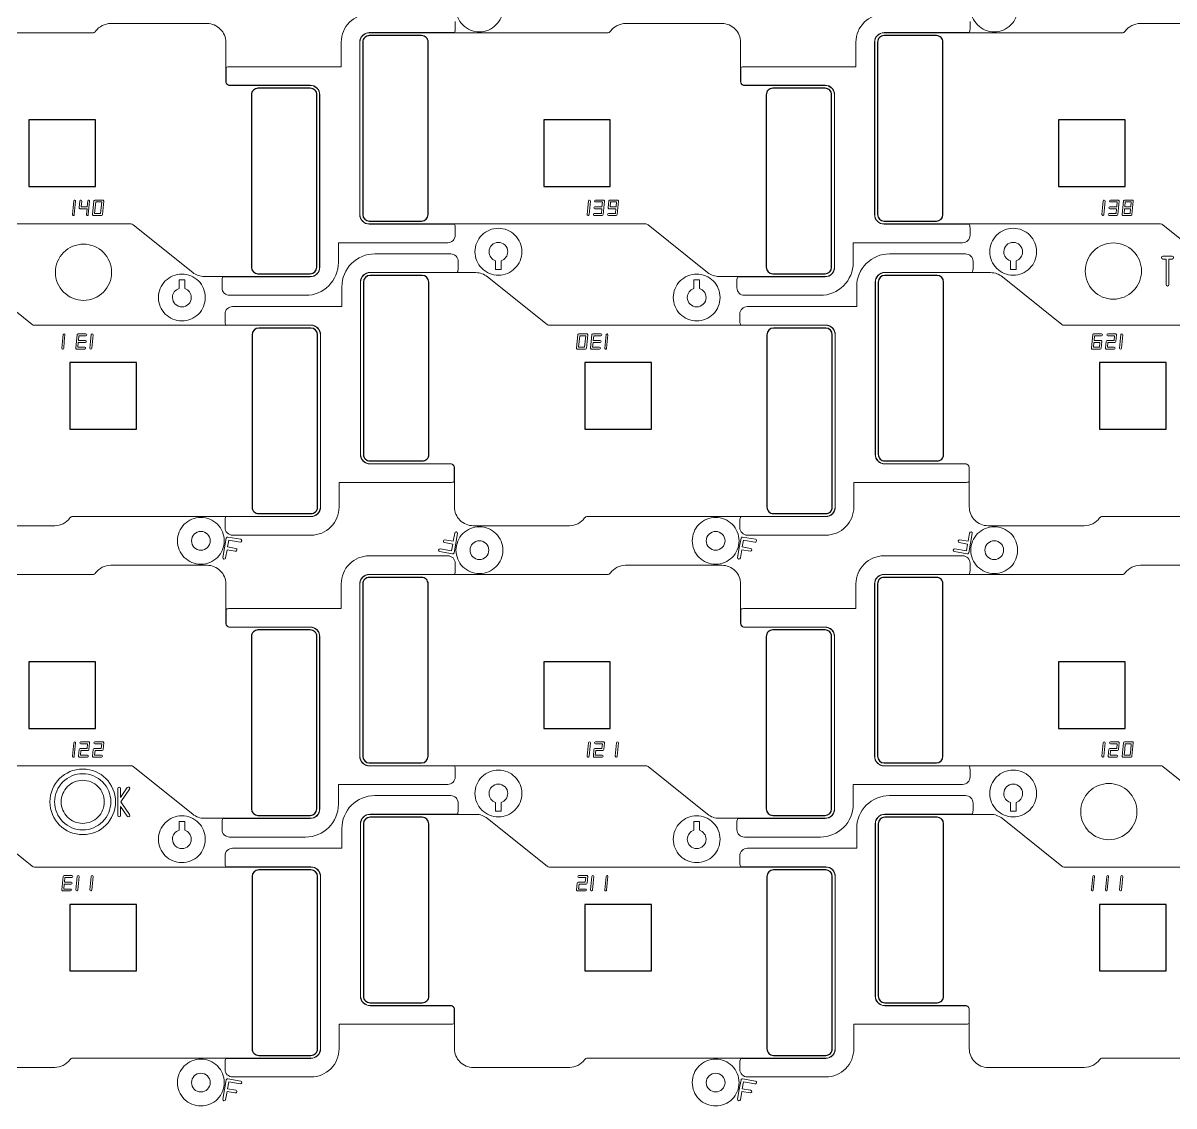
# Model space of a CAD drawing. Extents: x 2541 to 3941, y 2348 to 3338.
# Drawn here: x 3559.8 to 3621.2, y 2919.3 to 2977.1 of the extents above; entities that cross this region are included whole.
import ezdxf

# ---------------------------------------------------------------- set-up
doc = ezdxf.new("R2010")
doc.units = 0
doc.layers.get('0').update_dxf_attribs({"lineweight": 0})
doc.layers.add('barcodea-b_layer1', color=2, linetype='Continuous')
doc.layers.add('susa-b_layer0', color=1, linetype='Continuous')

msp = doc.modelspace()

# ---------------------------------------------------------------- linework, layer by layer
at = {"linetype": 'Continuous'}
for points in [[(3585.3651, 2977.85785, 0.414215), (3584.1151, 2979.10785, 0.414215), (3582.8651, 2977.85785, 0.414215), (3584.1151, 2976.60785, 0.414215)], [(3612.8351, 2977.85785, 0.414215), (3611.5851, 2979.10785, 0.414215), (3610.3351, 2977.85785, 0.414215), (3611.5851, 2976.60785, 0.414215)], [(3575.58959, 2964.047), (3575.58959, 2973.24688, 0.414219), (3575.08947, 2973.74701), (3570.78249, 2973.74701, -0.414223), (3570.58249, 2973.94701), (3570.58249, 2976.05181, 0.414215), (3569.58249, 2977.0518), (3564.4456, 2977.0518, 0.24029), (3563.63596, 2976.6392, -0.240069), (3563.47453, 2976.55701), (3550.76948, 2976.55701, 0.414366), (3550.2696, 2976.05689), (3550.2696, 2966.85701, 0.414365), (3550.76948, 2966.35688), (3565.51901, 2966.35688, -0.170771), (3565.64422, 2966.31284), (3568.81516, 2963.7671, 0.170765), (3569.44127, 2963.54688), (3575.08947, 2963.54688, 0.414218)], [(3603.05959, 2964.047), (3603.05959, 2973.24688, 0.414219), (3602.55947, 2973.74701), (3598.25249, 2973.74701, -0.414223), (3598.05249, 2973.94701), (3598.05249, 2976.05181, 0.414215), (3597.05249, 2977.0518), (3591.9156, 2977.0518, 0.24029), (3591.10596, 2976.6392, -0.240069), (3590.94453, 2976.55701), (3578.23948, 2976.55701, 0.414366), (3577.7396, 2976.05689), (3577.7396, 2966.85701, 0.414365), (3578.23948, 2966.35688), (3592.98901, 2966.35688, -0.170771), (3593.11422, 2966.31284), (3596.28516, 2963.7671, 0.170765), (3596.91127, 2963.54688), (3602.55947, 2963.54688, 0.414218)], [(3630.52959, 2964.047), (3630.52959, 2973.24688, 0.414219), (3630.02947, 2973.74701), (3625.72249, 2973.74701, -0.414223), (3625.52249, 2973.94701), (3625.52249, 2976.05181, 0.414215), (3624.52249, 2977.0518), (3619.3856, 2977.0518, 0.24029), (3618.57596, 2976.6392, -0.240069), (3618.41453, 2976.55701), (3605.70948, 2976.55701, 0.414366), (3605.2096, 2976.05689), (3605.2096, 2966.85701, 0.414365), (3605.70948, 2966.35688), (3620.45901, 2966.35688, -0.170771), (3620.58422, 2966.31284), (3623.75516, 2963.7671, 0.170765), (3624.38127, 2963.54688), (3630.02947, 2963.54688, 0.414218)], [(3562.56475, 2967.57429, 1), (3562.4652, 2967.58383), (3562.43076, 2967.2243), (3562.39633, 2966.86478, 1), (3562.49587, 2966.85524), (3562.53031, 2967.21477)], [(3563.31475, 2967.57429, 1), (3563.2152, 2967.58383), (3563.1851, 2967.26953), (3562.8637, 2967.26953), (3562.89289, 2967.57429, 1), (3562.79335, 2967.58383), (3562.75891, 2967.2243, 0.443552), (3562.80886, 2967.16953), (3563.17552, 2967.16953), (3563.14633, 2966.86478, 1), (3563.24587, 2966.85524)], [(3564.06475, 2967.57429, 0.443552), (3564.0148, 2967.62906), (3563.59329, 2967.62906, 0.387555), (3563.54335, 2967.58383), (3563.47447, 2966.86478, 0.443552), (3563.52442, 2966.81001), (3563.94592, 2966.81001, 0.387555), (3563.99587, 2966.85524)], [(3590.03475, 2967.57429, 1), (3589.9352, 2967.58383), (3589.90076, 2967.2243), (3589.86633, 2966.86478, 1), (3589.96587, 2966.85524), (3590.00031, 2967.21477)], [(3590.78475, 2967.57429, 0.443552), (3590.7348, 2967.62906), (3590.31312, 2967.62906, 1), (3590.31312, 2967.52906), (3590.67996, 2967.52906), (3590.6551, 2967.26953), (3590.27868, 2967.26953, 1), (3590.27868, 2967.16953), (3590.64552, 2967.16953), (3590.62066, 2966.91001), (3590.24425, 2966.91001, 1), (3590.24425, 2966.81001), (3590.66592, 2966.81001, 0.387555), (3590.71587, 2966.85524)], [(3591.53475, 2967.57429, 0.443552), (3591.4848, 2967.62906), (3591.06329, 2967.62906, 0.387555), (3591.01335, 2967.58383), (3590.97891, 2967.2243, 0.443552), (3591.02886, 2967.16953), (3591.39552, 2967.16953), (3591.37066, 2966.91001), (3590.99425, 2966.91001, 1), (3590.99425, 2966.81001), (3591.41592, 2966.81001, 0.387555), (3591.46587, 2966.85524)], [(3617.50475, 2967.57429, 1), (3617.4052, 2967.58383), (3617.37076, 2967.2243), (3617.33633, 2966.86478, 1), (3617.43587, 2966.85524), (3617.47031, 2967.21477)], [(3618.25475, 2967.57429, 0.443552), (3618.2048, 2967.62906), (3617.78312, 2967.62906, 1), (3617.78312, 2967.52906), (3618.14996, 2967.52906), (3618.1251, 2967.26953), (3617.74868, 2967.26953, 1), (3617.74868, 2967.16953), (3618.11552, 2967.16953), (3618.09066, 2966.91001), (3617.71425, 2966.91001, 1), (3617.71425, 2966.81001), (3618.13592, 2966.81001, 0.387555), (3618.18587, 2966.85524)], [(3619.00475, 2967.57429, 0.443552), (3618.9548, 2967.62906), (3618.53329, 2967.62906, 0.387555), (3618.48335, 2967.58383), (3618.41447, 2966.86478, 0.443552), (3618.46442, 2966.81001), (3618.88592, 2966.81001, 0.387555), (3618.93587, 2966.85524)], [(3586.37768, 2964.873, 0.414215), (3585.12768, 2966.123, 0.414215), (3583.87768, 2964.873, 0.414215), (3585.12768, 2963.623, 0.414215)], [(3613.84768, 2964.873, 0.414215), (3612.59768, 2966.123, 0.414215), (3611.34768, 2964.873, 0.414215), (3612.59768, 2963.623, 0.414215)], [(3564.48995, 2963.77871, 0.414215), (3562.98995, 2965.27871, 0.414215), (3561.48995, 2963.77871, 0.414215), (3562.98995, 2962.27871, 0.414215)], [(3585.62768, 2964.873, -0.327542), (3585.27768, 2964.39603), (3585.27768, 2963.92185), (3584.97768, 2963.92185), (3584.97768, 2964.39603, -0.327544), (3584.62768, 2964.873, -0.414217), (3585.12768, 2965.373, -0.414217)], [(3613.09768, 2964.873, -0.327542), (3612.74768, 2964.39603), (3612.74768, 2963.92185), (3612.44768, 2963.92185), (3612.44768, 2964.39603, -0.327544), (3612.09768, 2964.873, -0.414217), (3612.59768, 2965.373, -0.414217)], [(3619.44304, 2963.84248, 0.414215), (3617.94304, 2965.34248, 0.414215), (3616.44304, 2963.84248, 0.414215), (3617.94304, 2962.34248, 0.414215)], [(3582.98341, 2963.95688), (3582.98341, 2964.35688, 0.414218), (3582.58341, 2964.75688), (3578.5263, 2964.75688, 0.414215), (3576.7763, 2963.00688), (3576.7763, 2961.94688), (3570.94153, 2961.94688, 0.414218), (3570.54153, 2961.54688), (3570.54153, 2961.14688, 0.124388), (3570.58953, 2960.95688), (3575.12642, 2960.95688, -0.414365), (3575.63629, 2960.44675), (3575.63629, 2951.24688, -0.414366), (3575.12642, 2950.73675), (3570.58953, 2950.73675, 0.124388), (3570.54153, 2950.54675), (3570.54153, 2950.14675, 0.414218), (3570.94153, 2949.74675), (3575.12642, 2949.74675, 0.414364), (3576.62629, 2951.24738), (3576.62629, 2952.55675), (3582.58341, 2952.55675, 0.124386), (3582.77341, 2952.60475), (3582.77341, 2953.35675, 0.414224), (3582.58341, 2953.54675), (3578.27643, 2953.54675, -0.414218), (3577.7663, 2954.05688), (3577.7663, 2963.25676, -0.414217), (3578.27643, 2963.76688), (3582.9354, 2963.76688, 0.124392)], [(3610.45341, 2963.95688), (3610.45341, 2964.35688, 0.414218), (3610.05341, 2964.75688), (3605.9963, 2964.75688, 0.414215), (3604.2463, 2963.00688), (3604.2463, 2961.94688), (3598.41153, 2961.94688, 0.414218), (3598.01153, 2961.54688), (3598.01153, 2961.14688, 0.124388), (3598.05953, 2960.95688), (3602.59642, 2960.95688, -0.414365), (3603.10629, 2960.44675), (3603.10629, 2951.24688, -0.414366), (3602.59642, 2950.73675), (3598.05953, 2950.73675, 0.124388), (3598.01153, 2950.54675), (3598.01153, 2950.14675, 0.414218), (3598.41153, 2949.74675), (3602.59642, 2949.74675, 0.414364), (3604.09629, 2951.24738), (3604.09629, 2952.55675), (3610.05341, 2952.55675, 0.124386), (3610.24341, 2952.60475), (3610.24341, 2953.35675, 0.414224), (3610.05341, 2953.54675), (3605.74643, 2953.54675, -0.414218), (3605.2363, 2954.05688), (3605.2363, 2963.25676, -0.414217), (3605.74643, 2963.76688), (3610.4054, 2963.76688, 0.124392)], [(3621.08206, 2964.4824, 1), (3621.08206, 2964.6324), (3620.83371, 2964.6324), (3620.58537, 2964.6324, 1), (3620.58537, 2964.4824), (3620.75871, 2964.4824), (3620.75871, 2963.117, 1), (3620.90871, 2963.117), (3620.90871, 2964.4824)], [(3575.62629, 2951.24687), (3575.62629, 2960.44675, 0.414365), (3575.12642, 2960.94688), (3560.37689, 2960.94688, -0.170771), (3560.25168, 2960.99092), (3557.08074, 2963.53666, 0.170765), (3556.45463, 2963.75688), (3550.80643, 2963.75688, 0.414218), (3550.3063, 2963.25676), (3550.3063, 2954.05688, 0.414219), (3550.80643, 2953.55675), (3555.11341, 2953.55675, -0.414223), (3555.31341, 2953.35675), (3555.31341, 2951.25195, 0.414215), (3556.3134, 2950.25196), (3561.4503, 2950.25196, 0.24029), (3562.25994, 2950.66456, -0.240069), (3562.42137, 2950.74675), (3575.12642, 2950.74675, 0.414366)], [(3569.48822, 2962.43076, 0.414215), (3568.23822, 2963.68076, 0.414215), (3566.98822, 2962.43076, 0.414215), (3568.23822, 2961.18076, 0.414215)], [(3568.73822, 2962.43076, -0.414217), (3568.23822, 2961.93076, -0.414217), (3567.73822, 2962.43076, -0.327542), (3568.08822, 2962.90773), (3568.08822, 2963.38191), (3568.38822, 2963.38191), (3568.38822, 2962.90773, -0.327544)], [(3603.09629, 2951.24687), (3603.09629, 2960.44675, 0.414365), (3602.59642, 2960.94688), (3587.84689, 2960.94688, -0.170771), (3587.72168, 2960.99092), (3584.55074, 2963.53666, 0.170765), (3583.92463, 2963.75688), (3578.27643, 2963.75688, 0.414218), (3577.7763, 2963.25676), (3577.7763, 2954.05688, 0.414219), (3578.27643, 2953.55675), (3582.58341, 2953.55675, -0.414223), (3582.78341, 2953.35675), (3582.78341, 2951.25195, 0.414215), (3583.7834, 2950.25196), (3588.9203, 2950.25196, 0.24029), (3589.72994, 2950.66456, -0.240069), (3589.89137, 2950.74675), (3602.59642, 2950.74675, 0.414366)], [(3596.95822, 2962.43076, 0.414215), (3595.70822, 2963.68076, 0.414215), (3594.45822, 2962.43076, 0.414215), (3595.70822, 2961.18076, 0.414215)], [(3596.20822, 2962.43076, -0.414217), (3595.70822, 2961.93076, -0.414217), (3595.20822, 2962.43076, -0.327542), (3595.55822, 2962.90773), (3595.55822, 2963.38191), (3595.85822, 2963.38191), (3595.85822, 2962.90773, -0.327544)], [(3630.56629, 2951.24687), (3630.56629, 2960.44675, 0.414365), (3630.06642, 2960.94688), (3615.31689, 2960.94688, -0.170771), (3615.19168, 2960.99092), (3612.02074, 2963.53666, 0.170765), (3611.39463, 2963.75688), (3605.74643, 2963.75688, 0.414218), (3605.2463, 2963.25676), (3605.2463, 2954.05688, 0.414219), (3605.74643, 2953.55675), (3610.05341, 2953.55675, -0.414223), (3610.25341, 2953.35675), (3610.25341, 2951.25195, 0.414215), (3611.2534, 2950.25196), (3616.3903, 2950.25196, 0.24029), (3617.19994, 2950.66456, -0.240069), (3617.36137, 2950.74675), (3630.06642, 2950.74675, 0.414366)], [(3561.99957, 2960.43898, 1), (3561.90003, 2960.44852), (3561.86559, 2960.08899), (3561.83115, 2959.72947, 1), (3561.9307, 2959.71993), (3561.96513, 2960.07946)], [(3563.12165, 2960.39375, 1), (3563.12165, 2960.49375), (3562.69997, 2960.49375, 0.387555), (3562.65003, 2960.44852), (3562.58115, 2959.72947, 0.443552), (3562.6311, 2959.6747), (3563.05278, 2959.6747, 1), (3563.05278, 2959.7747), (3562.68594, 2959.7747), (3562.7108, 2960.03423), (3563.08722, 2960.03423, 1), (3563.08722, 2960.13423), (3562.72038, 2960.13423), (3562.74524, 2960.39375)], [(3563.49957, 2960.43898, 1), (3563.40003, 2960.44852), (3563.36559, 2960.08899), (3563.33115, 2959.72947, 1), (3563.4307, 2959.71993), (3563.46513, 2960.07946)], [(3589.89142, 2960.43898, 0.443552), (3589.84148, 2960.49375), (3589.41997, 2960.49375, 0.387555), (3589.37003, 2960.44852), (3589.30115, 2959.72947, 0.443552), (3589.3511, 2959.6747), (3589.7726, 2959.6747, 0.387555), (3589.82255, 2959.71993)], [(3590.59165, 2960.39375, 1), (3590.59165, 2960.49375), (3590.16997, 2960.49375, 0.387555), (3590.12003, 2960.44852), (3590.05115, 2959.72947, 0.443552), (3590.1011, 2959.6747), (3590.52278, 2959.6747, 1), (3590.52278, 2959.7747), (3590.15594, 2959.7747), (3590.1808, 2960.03423), (3590.55722, 2960.03423, 1), (3590.55722, 2960.13423), (3590.19038, 2960.13423), (3590.21524, 2960.39375)], [(3590.96957, 2960.43898, 1), (3590.87003, 2960.44852), (3590.83559, 2960.08899), (3590.80115, 2959.72947, 1), (3590.9007, 2959.71993), (3590.93513, 2960.07946)], [(3617.32699, 2960.07946, 0.443552), (3617.27704, 2960.13423), (3616.91038, 2960.13423), (3616.93524, 2960.39375), (3617.31165, 2960.39375, 1), (3617.31165, 2960.49375), (3616.88997, 2960.49375, 0.387555), (3616.84003, 2960.44852), (3616.77115, 2959.72947, 0.443552), (3616.8211, 2959.6747), (3617.2426, 2959.6747, 0.387555), (3617.29255, 2959.71993)], [(3618.11142, 2960.43898, 0.443552), (3618.06148, 2960.49375), (3617.6398, 2960.49375, 1), (3617.6398, 2960.39375), (3618.00663, 2960.39375), (3617.98178, 2960.13423), (3617.60554, 2960.13423, 0.387555), (3617.55559, 2960.08899), (3617.52115, 2959.72947, 0.443552), (3617.5711, 2959.6747), (3617.99278, 2959.6747, 1), (3617.99278, 2959.7747), (3617.62594, 2959.7747), (3617.6508, 2960.03423), (3618.02704, 2960.03423, 0.387555), (3618.07699, 2960.07946)], [(3618.43957, 2960.43898, 1), (3618.34003, 2960.44852), (3618.30559, 2960.08899), (3618.27115, 2959.72947, 1), (3618.3707, 2959.71993), (3618.40513, 2960.07946)], [(3570.5008, 2949.44591, 0.414215), (3569.2508, 2950.69591, 0.414215), (3568.0008, 2949.44591, 0.414215), (3569.2508, 2948.19591, 0.414215)], [(3597.9708, 2949.44591, 0.414215), (3596.7208, 2950.69591, 0.414215), (3595.4708, 2949.44591, 0.414215), (3596.7208, 2948.19591, 0.414215)], [(3569.7508, 2949.44591, -0.414217), (3569.2508, 2948.94591, -0.414217), (3568.7508, 2949.44591, -0.414217), (3569.2508, 2949.94591, -0.414217)], [(3582.9433, 2949.83563, 1), (3582.79558, 2949.86168), (3582.71804, 2949.42194), (3582.2783, 2949.49948, 1), (3582.25226, 2949.35176), (3582.692, 2949.27422), (3582.62748, 2948.90834), (3582.01654, 2949.01606, 1), (3581.9905, 2948.86834), (3582.6753, 2948.74759, 0.414237), (3582.76218, 2948.80843), (3582.85268, 2949.32169), (3582.8528, 2949.32237)], [(3585.3651, 2948.94785, 0.414215), (3584.1151, 2950.19785, 0.414215), (3582.8651, 2948.94785, 0.414215), (3584.1151, 2947.69785, 0.414215)], [(3597.2208, 2949.44591, -0.414217), (3596.7208, 2948.94591, -0.414217), (3596.2208, 2949.44591, -0.414217), (3596.7208, 2949.94591, -0.414217)], [(3610.4133, 2949.83563, 1), (3610.26558, 2949.86168), (3610.18804, 2949.42194), (3609.7483, 2949.49948, 1), (3609.72226, 2949.35176), (3610.162, 2949.27422), (3610.09748, 2948.90834), (3609.48654, 2949.01606, 1), (3609.4605, 2948.86834), (3610.1453, 2948.74759, 0.414237), (3610.23218, 2948.80843), (3610.32268, 2949.32169), (3610.3228, 2949.32237)], [(3612.8351, 2948.94785, 0.414215), (3611.5851, 2950.19785, 0.414215), (3610.3351, 2948.94785, 0.414215), (3611.5851, 2947.69785, 0.414215)], [(3571.3754, 2949.52542), (3570.6906, 2949.64617, 0.414237), (3570.60372, 2949.58533), (3570.51322, 2949.07207), (3570.5131, 2949.07139), (3570.4226, 2948.55813, 1), (3570.57032, 2948.53208), (3570.64785, 2948.97182), (3571.08759, 2948.89428, 1), (3571.11364, 2949.042), (3570.6739, 2949.11954), (3570.73842, 2949.48542), (3571.34936, 2949.3777, 1)], [(3584.6151, 2948.94785, -0.414217), (3584.1151, 2948.44785, -0.414217), (3583.6151, 2948.94785, -0.414217), (3584.1151, 2949.44785, -0.414217)], [(3598.8454, 2949.52542), (3598.1606, 2949.64617, 0.414237), (3598.07372, 2949.58533), (3597.98322, 2949.07207), (3597.9831, 2949.07139), (3597.8926, 2948.55813, 1), (3598.04032, 2948.53208), (3598.11785, 2948.97182), (3598.55759, 2948.89428, 1), (3598.58364, 2949.042), (3598.1439, 2949.11954), (3598.20842, 2949.48542), (3598.81936, 2949.3777, 1)], [(3612.0851, 2948.94785, -0.414217), (3611.5851, 2948.44785, -0.414217), (3611.0851, 2948.94785, -0.414217), (3611.5851, 2949.44785, -0.414217)], [(3582.82437, 2936.84688), (3582.82437, 2937.24688, 0.124386), (3582.77636, 2937.43688), (3578.23948, 2937.43688, -0.414365), (3577.7296, 2937.94701), (3577.7296, 2947.14688, -0.414366), (3578.23948, 2947.65701), (3582.77636, 2947.65701, 0.124392), (3582.82437, 2947.84701), (3582.82437, 2948.24701, 0.414218), (3582.42437, 2948.64701), (3578.23948, 2948.64701, 0.414364), (3576.7396, 2947.14638), (3576.7396, 2945.83701), (3570.78249, 2945.83701, 0.124388), (3570.59249, 2945.78901), (3570.59249, 2945.03701, 0.414224), (3570.78249, 2944.84701), (3575.08947, 2944.84701, -0.414218), (3575.59959, 2944.33688), (3575.59959, 2935.137, -0.414217), (3575.08947, 2934.62688), (3570.4305, 2934.62688, 0.124388), (3570.38249, 2934.43688), (3570.38249, 2934.03688, 0.414218), (3570.78249, 2933.63688), (3574.83959, 2933.63688, 0.414215), (3576.58959, 2935.38688), (3576.58959, 2936.44688), (3582.42437, 2936.44688, 0.414218)], [(3610.29437, 2936.84688), (3610.29437, 2937.24688, 0.124386), (3610.24636, 2937.43688), (3605.70948, 2937.43688, -0.414365), (3605.1996, 2937.94701), (3605.1996, 2947.14688, -0.414366), (3605.70948, 2947.65701), (3610.24636, 2947.65701, 0.124392), (3610.29437, 2947.84701), (3610.29437, 2948.24701, 0.414218), (3609.89437, 2948.64701), (3605.70948, 2948.64701, 0.414364), (3604.2096, 2947.14638), (3604.2096, 2945.83701), (3598.25249, 2945.83701, 0.124388), (3598.06249, 2945.78901), (3598.06249, 2945.03701, 0.414224), (3598.25249, 2944.84701), (3602.55947, 2944.84701, -0.414218), (3603.06959, 2944.33688), (3603.06959, 2935.137, -0.414217), (3602.55947, 2934.62688), (3597.9005, 2934.62688, 0.124388), (3597.85249, 2934.43688), (3597.85249, 2934.03688, 0.414218), (3598.25249, 2933.63688), (3602.30959, 2933.63688, 0.414215), (3604.05959, 2935.38688), (3604.05959, 2936.44688), (3609.89437, 2936.44688, 0.414218)], [(3575.58959, 2935.137), (3575.58959, 2944.33688, 0.414219), (3575.08947, 2944.83701), (3570.78249, 2944.83701, -0.414223), (3570.58249, 2945.03701), (3570.58249, 2947.14181, 0.414215), (3569.58249, 2948.1418), (3564.4456, 2948.1418, 0.24029), (3563.63596, 2947.7292, -0.240069), (3563.47453, 2947.64701), (3550.76948, 2947.64701, 0.414366), (3550.2696, 2947.14689), (3550.2696, 2937.94701, 0.414365), (3550.76948, 2937.44688), (3565.51901, 2937.44688, -0.170771), (3565.64422, 2937.40284), (3568.81516, 2934.8571, 0.170765), (3569.44127, 2934.63688), (3575.08947, 2934.63688, 0.414218)], [(3603.05959, 2935.137), (3603.05959, 2944.33688, 0.414219), (3602.55947, 2944.83701), (3598.25249, 2944.83701, -0.414223), (3598.05249, 2945.03701), (3598.05249, 2947.14181, 0.414215), (3597.05249, 2948.1418), (3591.9156, 2948.1418, 0.24029), (3591.10596, 2947.7292, -0.240069), (3590.94453, 2947.64701), (3578.23948, 2947.64701, 0.414366), (3577.7396, 2947.14689), (3577.7396, 2937.94701, 0.414365), (3578.23948, 2937.44688), (3592.98901, 2937.44688, -0.170771), (3593.11422, 2937.40284), (3596.28516, 2934.8571, 0.170765), (3596.91127, 2934.63688), (3602.55947, 2934.63688, 0.414218)], [(3630.52959, 2935.137), (3630.52959, 2944.33688, 0.414219), (3630.02947, 2944.83701), (3625.72249, 2944.83701, -0.414223), (3625.52249, 2945.03701), (3625.52249, 2947.14181, 0.414215), (3624.52249, 2948.1418), (3619.3856, 2948.1418, 0.24029), (3618.57596, 2947.7292, -0.240069), (3618.41453, 2947.64701), (3605.70948, 2947.64701, 0.414366), (3605.2096, 2947.14689), (3605.2096, 2937.94701, 0.414365), (3605.70948, 2937.44688), (3620.45901, 2937.44688, -0.170771), (3620.58422, 2937.40284), (3623.75516, 2934.8571, 0.170765), (3624.38127, 2934.63688), (3630.02947, 2934.63688, 0.414218)], [(3562.56475, 2938.66429, 1), (3562.4652, 2938.67383), (3562.43076, 2938.3143), (3562.39633, 2937.95478, 1), (3562.49587, 2937.94524), (3562.53031, 2938.30477)], [(3563.31475, 2938.66429, 0.443552), (3563.2648, 2938.71906), (3562.84312, 2938.71906, 1), (3562.84312, 2938.61906), (3563.20996, 2938.61906), (3563.1851, 2938.35953), (3562.80886, 2938.35953, 0.387555), (3562.75891, 2938.3143), (3562.72447, 2937.95478, 0.443552), (3562.77442, 2937.90001), (3563.1961, 2937.90001, 1), (3563.1961, 2938.00001), (3562.82926, 2938.00001), (3562.85412, 2938.25953), (3563.23036, 2938.25953, 0.387555), (3563.28031, 2938.30477)], [(3564.06475, 2938.66429, 0.443552), (3564.0148, 2938.71906), (3563.59312, 2938.71906, 1), (3563.59312, 2938.61906), (3563.95996, 2938.61906), (3563.9351, 2938.35953), (3563.55886, 2938.35953, 0.387555), (3563.50891, 2938.3143), (3563.47447, 2937.95478, 0.443552), (3563.52442, 2937.90001), (3563.9461, 2937.90001, 1), (3563.9461, 2938.00001), (3563.57926, 2938.00001), (3563.60412, 2938.25953), (3563.98036, 2938.25953, 0.387555), (3564.03031, 2938.30477)], [(3590.03475, 2938.66429, 1), (3589.9352, 2938.67383), (3589.90076, 2938.3143), (3589.86633, 2937.95478, 1), (3589.96587, 2937.94524), (3590.00031, 2938.30477)], [(3590.78475, 2938.66429, 0.443552), (3590.7348, 2938.71906), (3590.31312, 2938.71906, 1), (3590.31312, 2938.61906), (3590.67996, 2938.61906), (3590.6551, 2938.35953), (3590.27886, 2938.35953, 0.387555), (3590.22891, 2938.3143), (3590.19447, 2937.95478, 0.443552), (3590.24442, 2937.90001), (3590.6661, 2937.90001, 1), (3590.6661, 2938.00001), (3590.29926, 2938.00001), (3590.32412, 2938.25953), (3590.70036, 2938.25953, 0.387555), (3590.75031, 2938.30477)], [(3591.53475, 2938.66429, 1), (3591.4352, 2938.67383), (3591.40076, 2938.3143), (3591.36633, 2937.95478, 1), (3591.46587, 2937.94524), (3591.50031, 2938.30477)], [(3617.50475, 2938.66429, 1), (3617.4052, 2938.67383), (3617.37076, 2938.3143), (3617.33633, 2937.95478, 1), (3617.43587, 2937.94524), (3617.47031, 2938.30477)], [(3618.25475, 2938.66429, 0.443552), (3618.2048, 2938.71906), (3617.78312, 2938.71906, 1), (3617.78312, 2938.61906), (3618.14996, 2938.61906), (3618.1251, 2938.35953), (3617.74886, 2938.35953, 0.387555), (3617.69891, 2938.3143), (3617.66447, 2937.95478, 0.443552), (3617.71442, 2937.90001), (3618.1361, 2937.90001, 1), (3618.1361, 2938.00001), (3617.76926, 2938.00001), (3617.79412, 2938.25953), (3618.17036, 2938.25953, 0.387555), (3618.22031, 2938.30477)], [(3619.00475, 2938.66429, 0.443552), (3618.9548, 2938.71906), (3618.53329, 2938.71906, 0.387555), (3618.48335, 2938.67383), (3618.41447, 2937.95478, 0.443552), (3618.46442, 2937.90001), (3618.88592, 2937.90001, 0.387555), (3618.93587, 2937.94524)], [(3564.44795, 2935.51688, -0.414215), (3562.94795, 2934.01688, -0.414215), (3561.44795, 2935.51688, -0.414215), (3562.94795, 2937.01688, -0.414215)], [(3586.37768, 2935.963, 0.414215), (3585.12768, 2937.213, 0.414215), (3583.87768, 2935.963, 0.414215), (3585.12768, 2934.713, 0.414215)], [(3613.84768, 2935.963, 0.414215), (3612.59768, 2937.213, 0.414215), (3611.34768, 2935.963, 0.414215), (3612.59768, 2934.713, 0.414215)], [(3564.09795, 2935.51688, 0.414215), (3562.94795, 2936.66688, 0.414215), (3561.79795, 2935.51688, 0.414215), (3562.94795, 2934.36688, 0.414215)], [(3585.62768, 2935.963, -0.327542), (3585.27768, 2935.48603), (3585.27768, 2935.01185), (3584.97768, 2935.01185), (3584.97768, 2935.48603, -0.327544), (3584.62768, 2935.963, -0.414217), (3585.12768, 2936.463, -0.414217)], [(3613.09768, 2935.963, -0.327542), (3612.74768, 2935.48603), (3612.74768, 2935.01185), (3612.44768, 2935.01185), (3612.44768, 2935.48603, -0.327544), (3612.09768, 2935.963, -0.414217), (3612.59768, 2936.463, -0.414217)], [(3619.20279, 2934.99689, 0.414215), (3617.70279, 2936.49689, 0.414215), (3616.20279, 2934.99689, 0.414215), (3617.70279, 2933.49689, 0.414215)], [(3582.98341, 2935.04688), (3582.98341, 2935.44688, 0.414218), (3582.58341, 2935.84688), (3578.5263, 2935.84688, 0.414215), (3576.7763, 2934.09688), (3576.7763, 2933.03688), (3570.94153, 2933.03688, 0.414218), (3570.54153, 2932.63688), (3570.54153, 2932.23688, 0.124388), (3570.58953, 2932.04688), (3575.12642, 2932.04688, -0.414365), (3575.63629, 2931.53675), (3575.63629, 2922.33688, -0.414366), (3575.12642, 2921.82675), (3570.58953, 2921.82675, 0.124388), (3570.54153, 2921.63675), (3570.54153, 2921.23675, 0.414218), (3570.94153, 2920.83675), (3575.12642, 2920.83675, 0.414364), (3576.62629, 2922.33738), (3576.62629, 2923.64675), (3582.58341, 2923.64675, 0.124386), (3582.77341, 2923.69475), (3582.77341, 2924.44675, 0.414224), (3582.58341, 2924.63675), (3578.27643, 2924.63675, -0.414218), (3577.7663, 2925.14688), (3577.7663, 2934.34676, -0.414217), (3578.27643, 2934.85688), (3582.9354, 2934.85688, 0.124392)], [(3610.45341, 2935.04688), (3610.45341, 2935.44688, 0.414218), (3610.05341, 2935.84688), (3605.9963, 2935.84688, 0.414215), (3604.2463, 2934.09688), (3604.2463, 2933.03688), (3598.41153, 2933.03688, 0.414218), (3598.01153, 2932.63688), (3598.01153, 2932.23688, 0.124388), (3598.05953, 2932.04688), (3602.59642, 2932.04688, -0.414365), (3603.10629, 2931.53675), (3603.10629, 2922.33688, -0.414366), (3602.59642, 2921.82675), (3598.05953, 2921.82675, 0.124388), (3598.01153, 2921.63675), (3598.01153, 2921.23675, 0.414218), (3598.41153, 2920.83675), (3602.59642, 2920.83675, 0.414364), (3604.09629, 2922.33738), (3604.09629, 2923.64675), (3610.05341, 2923.64675, 0.124386), (3610.24341, 2923.69475), (3610.24341, 2924.44675, 0.414224), (3610.05341, 2924.63675), (3605.74643, 2924.63675, -0.414218), (3605.2363, 2925.14688), (3605.2363, 2934.34676, -0.414217), (3605.74643, 2934.85688), (3610.4054, 2934.85688, 0.124392)], [(3575.62629, 2922.33687), (3575.62629, 2931.53675, 0.414365), (3575.12642, 2932.03688), (3560.37689, 2932.03688, -0.170771), (3560.25168, 2932.08092), (3557.08074, 2934.62666, 0.170765), (3556.45463, 2934.84688), (3550.80643, 2934.84688, 0.414218), (3550.3063, 2934.34676), (3550.3063, 2925.14688, 0.414219), (3550.80643, 2924.64675), (3555.11341, 2924.64675, -0.414223), (3555.31341, 2924.44675), (3555.31341, 2922.34195, 0.414215), (3556.3134, 2921.34196), (3561.4503, 2921.34196, 0.24029), (3562.25994, 2921.75456, -0.240069), (3562.42137, 2921.83675), (3575.12642, 2921.83675, 0.414366)], [(3569.48822, 2933.52076, 0.414215), (3568.23822, 2934.77076, 0.414215), (3566.98822, 2933.52076, 0.414215), (3568.23822, 2932.27076, 0.414215)], [(3603.09629, 2922.33687), (3603.09629, 2931.53675, 0.414365), (3602.59642, 2932.03688), (3587.84689, 2932.03688, -0.170771), (3587.72168, 2932.08092), (3584.55074, 2934.62666, 0.170765), (3583.92463, 2934.84688), (3578.27643, 2934.84688, 0.414218), (3577.7763, 2934.34676), (3577.7763, 2925.14688, 0.414219), (3578.27643, 2924.64675), (3582.58341, 2924.64675, -0.414223), (3582.78341, 2924.44675), (3582.78341, 2922.34195, 0.414215), (3583.7834, 2921.34196), (3588.9203, 2921.34196, 0.24029), (3589.72994, 2921.75456, -0.240069), (3589.89137, 2921.83675), (3602.59642, 2921.83675, 0.414366)], [(3596.95822, 2933.52076, 0.414215), (3595.70822, 2934.77076, 0.414215), (3594.45822, 2933.52076, 0.414215), (3595.70822, 2932.27076, 0.414215)], [(3630.56629, 2922.33687), (3630.56629, 2931.53675, 0.414365), (3630.06642, 2932.03688), (3615.31689, 2932.03688, -0.170771), (3615.19168, 2932.08092), (3612.02074, 2934.62666, 0.170765), (3611.39463, 2934.84688), (3605.74643, 2934.84688, 0.414218), (3605.2463, 2934.34676), (3605.2463, 2925.14688, 0.414219), (3605.74643, 2924.64675), (3610.05341, 2924.64675, -0.414223), (3610.25341, 2924.44675), (3610.25341, 2922.34195, 0.414215), (3611.2534, 2921.34196), (3616.3903, 2921.34196, 0.24029), (3617.19994, 2921.75456, -0.240069), (3617.36137, 2921.83675), (3630.06642, 2921.83675, 0.414366)], [(3568.73822, 2933.52076, -0.414217), (3568.23822, 2933.02076, -0.414217), (3567.73822, 2933.52076, -0.327542), (3568.08822, 2933.99773), (3568.08822, 2934.47191), (3568.38822, 2934.47191), (3568.38822, 2933.99773, -0.327544)], [(3596.20822, 2933.52076, -0.414217), (3595.70822, 2933.02076, -0.414217), (3595.20822, 2933.52076, -0.327542), (3595.55822, 2933.99773), (3595.55822, 2934.47191), (3595.85822, 2934.47191), (3595.85822, 2933.99773, -0.327544)], [(3562.37165, 2931.48375, 1), (3562.37165, 2931.58375), (3561.94997, 2931.58375, 0.387555), (3561.90003, 2931.53852), (3561.83115, 2930.81947, 0.443552), (3561.8811, 2930.7647), (3562.30278, 2930.7647, 1), (3562.30278, 2930.8647), (3561.93594, 2930.8647), (3561.9608, 2931.12423), (3562.33722, 2931.12423, 1), (3562.33722, 2931.22423), (3561.97038, 2931.22423), (3561.99524, 2931.48375)], [(3562.74957, 2931.52898, 1), (3562.65003, 2931.53852), (3562.61559, 2931.17899), (3562.58115, 2930.81947, 1), (3562.6807, 2930.80993), (3562.71513, 2931.16946)], [(3563.49957, 2931.52898, 1), (3563.40003, 2931.53852), (3563.36559, 2931.17899), (3563.33115, 2930.81947, 1), (3563.4307, 2930.80993), (3563.46513, 2931.16946)], [(3589.89142, 2931.52898, 0.443552), (3589.84148, 2931.58375), (3589.4198, 2931.58375, 1), (3589.4198, 2931.48375), (3589.78663, 2931.48375), (3589.76178, 2931.22423), (3589.38554, 2931.22423, 0.387555), (3589.33559, 2931.17899), (3589.30115, 2930.81947, 0.443552), (3589.3511, 2930.7647), (3589.77278, 2930.7647, 1), (3589.77278, 2930.8647), (3589.40594, 2930.8647), (3589.4308, 2931.12423), (3589.80704, 2931.12423, 0.387555), (3589.85699, 2931.16946)], [(3590.21957, 2931.52898, 1), (3590.12003, 2931.53852), (3590.08559, 2931.17899), (3590.05115, 2930.81947, 1), (3590.1507, 2930.80993), (3590.18513, 2931.16946)], [(3590.96957, 2931.52898, 1), (3590.87003, 2931.53852), (3590.83559, 2931.17899), (3590.80115, 2930.81947, 1), (3590.9007, 2930.80993), (3590.93513, 2931.16946)], [(3616.93957, 2931.52898, 1), (3616.84003, 2931.53852), (3616.80559, 2931.17899), (3616.77115, 2930.81947, 1), (3616.8707, 2930.80993), (3616.90513, 2931.16946)], [(3617.68957, 2931.52898, 1), (3617.59003, 2931.53852), (3617.55559, 2931.17899), (3617.52115, 2930.81947, 1), (3617.6207, 2930.80993), (3617.65513, 2931.16946)], [(3618.43957, 2931.52898, 1), (3618.34003, 2931.53852), (3618.30559, 2931.17899), (3618.27115, 2930.81947, 1), (3618.3707, 2930.80993), (3618.40513, 2931.16946)], [(3570.5008, 2920.53591, 0.414215), (3569.2508, 2921.78591, 0.414215), (3568.0008, 2920.53591, 0.414215), (3569.2508, 2919.28591, 0.414215)], [(3597.9708, 2920.53591, 0.414215), (3596.7208, 2921.78591, 0.414215), (3595.4708, 2920.53591, 0.414215), (3596.7208, 2919.28591, 0.414215)], [(3569.7508, 2920.53591, -0.414217), (3569.2508, 2920.03591, -0.414217), (3568.7508, 2920.53591, -0.414217), (3569.2508, 2921.03591, -0.414217)], [(3597.2208, 2920.53591, -0.414217), (3596.7208, 2920.03591, -0.414217), (3596.2208, 2920.53591, -0.414217), (3596.7208, 2921.03591, -0.414217)], [(3571.3754, 2920.61542), (3570.6906, 2920.73617, 0.414237), (3570.60372, 2920.67533), (3570.51322, 2920.16207), (3570.5131, 2920.16139), (3570.4226, 2919.64813, 1), (3570.57032, 2919.62208), (3570.64785, 2920.06182), (3571.08759, 2919.98428, 1), (3571.11364, 2920.132), (3570.6739, 2920.20954), (3570.73842, 2920.57542), (3571.34936, 2920.4677, 1)], [(3598.8454, 2920.61542), (3598.1606, 2920.73617, 0.414237), (3598.07372, 2920.67533), (3597.98322, 2920.16207), (3597.9831, 2920.16139), (3597.8926, 2919.64813, 1), (3598.04032, 2919.62208), (3598.11785, 2920.06182), (3598.55759, 2919.98428, 1), (3598.58364, 2920.132), (3598.1439, 2920.20954), (3598.20842, 2920.57542), (3598.81936, 2920.4677, 1)]]:
    msp.add_lwpolyline(points, format="xyb", close=True, dxfattribs=at)
for points in [[(3578.23948, 2977.55701, 0.414364), (3576.7396, 2976.05638), (3576.7396, 2974.74701), (3570.78249, 2974.74701, 0.124388), (3570.59249, 2974.69901), (3570.59249, 2973.94701, 0.414224), (3570.78249, 2973.75701), (3575.08947, 2973.75701, -0.414218), (3575.59959, 2973.24688), (3575.59959, 2964.047, -0.414217), (3575.08947, 2963.53688), (3570.4305, 2963.53688, 0.124388), (3570.38249, 2963.34688), (3570.38249, 2962.94688, 0.414218), (3570.78249, 2962.54688), (3574.83959, 2962.54688, 0.414215), (3576.58959, 2964.29688), (3576.58959, 2965.35688), (3582.42437, 2965.35688, 0.414218), (3582.82437, 2965.75688), (3582.82437, 2966.15688, 0.124386), (3582.77636, 2966.34688), (3578.23948, 2966.34688, -0.414365), (3577.7296, 2966.85701), (3577.7296, 2976.05688, -0.414366), (3578.23948, 2976.56701), (3582.77636, 2976.56701, 0.124392), (3582.82437, 2976.75701), (3582.82437, 2977.15701, 0.414218)], [(3605.70948, 2977.55701, 0.414364), (3604.2096, 2976.05638), (3604.2096, 2974.74701), (3598.25249, 2974.74701, 0.124388), (3598.06249, 2974.69901), (3598.06249, 2973.94701, 0.414224), (3598.25249, 2973.75701), (3602.55947, 2973.75701, -0.414218), (3603.06959, 2973.24688), (3603.06959, 2964.047, -0.414217), (3602.55947, 2963.53688), (3597.9005, 2963.53688, 0.124388), (3597.85249, 2963.34688), (3597.85249, 2962.94688, 0.414218), (3598.25249, 2962.54688), (3602.30959, 2962.54688, 0.414215), (3604.05959, 2964.29688), (3604.05959, 2965.35688), (3609.89437, 2965.35688, 0.414218), (3610.29437, 2965.75688), (3610.29437, 2966.15688, 0.124386), (3610.24636, 2966.34688), (3605.70948, 2966.34688, -0.414365), (3605.1996, 2966.85701), (3605.1996, 2976.05688, -0.414366), (3605.70948, 2976.56701), (3610.24636, 2976.56701, 0.124392), (3610.29437, 2976.75701), (3610.29437, 2977.15701, 0.414218)], [(3564.96528, 2935.75245), (3564.96528, 2936.2318, 1), (3564.81528, 2936.2318), (3564.81528, 2934.7914, 1), (3564.96528, 2934.7914), (3564.96528, 2935.27074)], [(3565.44871, 2934.83398), (3564.98139, 2935.5116), (3565.44871, 2936.18922, 1), (3565.32523, 2936.27438), (3564.96528, 2935.75245)], [(3564.96528, 2935.27074), (3565.32523, 2934.74882, 1), (3565.44871, 2934.83398)]]:
    msp.add_lwpolyline(points, format="xyb", dxfattribs=at)
for points in [[(3563.95996, 2967.52906), (3563.93076, 2967.2243), (3563.90066, 2966.91001), (3563.57926, 2966.91001), (3563.60845, 2967.21477), (3563.63856, 2967.52906)], [(3591.42996, 2967.52906), (3591.4051, 2967.26953), (3591.0837, 2967.26953), (3591.10856, 2967.52906)], [(3618.86552, 2967.16953), (3618.84066, 2966.91001), (3618.51926, 2966.91001), (3618.54412, 2967.16953)], [(3618.89996, 2967.52906), (3618.8751, 2967.26953), (3618.5537, 2967.26953), (3618.57856, 2967.52906)], [(3589.78663, 2960.39375), (3589.75744, 2960.08899), (3589.72734, 2959.7747), (3589.40594, 2959.7747), (3589.43513, 2960.07946), (3589.46524, 2960.39375)], [(3617.2222, 2960.03423), (3617.19734, 2959.7747), (3616.87594, 2959.7747), (3616.9008, 2960.03423)], [(3618.89996, 2938.61906), (3618.87076, 2938.3143), (3618.84066, 2938.00001), (3618.51926, 2938.00001), (3618.54845, 2938.30477), (3618.57856, 2938.61906)]]:
    msp.add_lwpolyline(points, close=True, dxfattribs=at)
msp.add_circle((3562.94795, 2935.51688), 1.75)
at = {"layer": 'barcodea-b_layer1', "linetype": 'Continuous'}
for points in [[(3563.63, 2968.34748), (3563.63, 2971.90348), (3560.074, 2971.90348), (3560.074, 2968.34748)], [(3591.1, 2968.34748), (3591.1, 2971.90348), (3587.544, 2971.90348), (3587.544, 2968.34748)], [(3618.57, 2968.34748), (3618.57, 2971.90348), (3615.014, 2971.90348), (3615.014, 2968.34748)], [(3565.82189, 2955.40028), (3565.82189, 2958.95628), (3562.26589, 2958.95628), (3562.26589, 2955.40028)], [(3593.29189, 2955.40028), (3593.29189, 2958.95628), (3589.73589, 2958.95628), (3589.73589, 2955.40028)], [(3620.76189, 2955.40028), (3620.76189, 2958.95628), (3617.20589, 2958.95628), (3617.20589, 2955.40028)], [(3563.63, 2939.43748), (3563.63, 2942.99348), (3560.074, 2942.99348), (3560.074, 2939.43748)], [(3591.1, 2939.43748), (3591.1, 2942.99348), (3587.544, 2942.99348), (3587.544, 2939.43748)], [(3618.57, 2939.43748), (3618.57, 2942.99348), (3615.014, 2942.99348), (3615.014, 2939.43748)], [(3565.82189, 2926.49028), (3565.82189, 2930.04628), (3562.26589, 2930.04628), (3562.26589, 2926.49028)], [(3593.29189, 2926.49028), (3593.29189, 2930.04628), (3589.73589, 2930.04628), (3589.73589, 2926.49028)], [(3620.76189, 2926.49028), (3620.76189, 2930.04628), (3617.20589, 2930.04628), (3617.20589, 2926.49028)]]:
    msp.add_lwpolyline(points, close=True, dxfattribs=at)
at = {"layer": 'susa-b_layer0', "linetype": 'Continuous'}
for points in [[(3581.37955, 2966.85701), (3581.37955, 2976.05714, 0.414221), (3581.02954, 2976.40715), (3578.23958, 2976.40715, 0.414218), (3577.88959, 2976.05714), (3577.88959, 2966.85726, 0.414197), (3578.23958, 2966.50725), (3581.02954, 2966.50725, 0.414007)], [(3608.84955, 2966.85701), (3608.84955, 2976.05714, 0.414221), (3608.49954, 2976.40715), (3605.70958, 2976.40715, 0.414218), (3605.35959, 2976.05714), (3605.35959, 2966.85726, 0.414197), (3605.70958, 2966.50725), (3608.49954, 2966.50725, 0.414007)], [(3575.43948, 2964.047), (3575.43948, 2973.24714, 0.414221), (3575.08947, 2973.59715), (3572.29951, 2973.59715, 0.414218), (3571.94952, 2973.24714), (3571.94952, 2964.04726, 0.414197), (3572.29951, 2963.69725), (3575.08947, 2963.69725, 0.414007)], [(3602.90948, 2964.047), (3602.90948, 2973.24714, 0.414221), (3602.55947, 2973.59715), (3599.76951, 2973.59715, 0.414218), (3599.41952, 2973.24714), (3599.41952, 2964.04726, 0.414197), (3599.76951, 2963.69725), (3602.55947, 2963.69725, 0.414007)], [(3581.41638, 2954.05662), (3581.41638, 2963.2565, 0.414197), (3581.06639, 2963.60651), (3578.27643, 2963.60651, 0.414007), (3577.92642, 2963.25676), (3577.92642, 2954.05662, 0.414221), (3578.27643, 2953.70661), (3581.06639, 2953.70661, 0.414218)], [(3608.88638, 2954.05662), (3608.88638, 2963.2565, 0.414197), (3608.53639, 2963.60651), (3605.74643, 2963.60651, 0.414007), (3605.39642, 2963.25676), (3605.39642, 2954.05662, 0.414221), (3605.74643, 2953.70661), (3608.53639, 2953.70661, 0.414218)], [(3575.47631, 2951.24662), (3575.47631, 2960.4465, 0.414197), (3575.12632, 2960.79651), (3572.33636, 2960.79651, 0.414007), (3571.98635, 2960.44675), (3571.98635, 2951.24662, 0.414221), (3572.33636, 2950.89661), (3575.12632, 2950.89661, 0.414218)], [(3602.94631, 2951.24662), (3602.94631, 2960.4465, 0.414197), (3602.59632, 2960.79651), (3599.80636, 2960.79651, 0.414007), (3599.45635, 2960.44675), (3599.45635, 2951.24662, 0.414221), (3599.80636, 2950.89661), (3602.59632, 2950.89661, 0.414218)], [(3581.37955, 2937.94701), (3581.37955, 2947.14714, 0.414221), (3581.02954, 2947.49715), (3578.23958, 2947.49715, 0.414218), (3577.88959, 2947.14714), (3577.88959, 2937.94726, 0.414197), (3578.23958, 2937.59725), (3581.02954, 2937.59725, 0.414007)], [(3608.84955, 2937.94701), (3608.84955, 2947.14714, 0.414221), (3608.49954, 2947.49715), (3605.70958, 2947.49715, 0.414218), (3605.35959, 2947.14714), (3605.35959, 2937.94726, 0.414197), (3605.70958, 2937.59725), (3608.49954, 2937.59725, 0.414007)], [(3575.43948, 2935.137), (3575.43948, 2944.33714, 0.414221), (3575.08947, 2944.68715), (3572.29951, 2944.68715, 0.414218), (3571.94952, 2944.33714), (3571.94952, 2935.13726, 0.414197), (3572.29951, 2934.78725), (3575.08947, 2934.78725, 0.414007)], [(3602.90948, 2935.137), (3602.90948, 2944.33714, 0.414221), (3602.55947, 2944.68715), (3599.76951, 2944.68715, 0.414218), (3599.41952, 2944.33714), (3599.41952, 2935.13726, 0.414197), (3599.76951, 2934.78725), (3602.55947, 2934.78725, 0.414007)], [(3581.41638, 2925.14662), (3581.41638, 2934.3465, 0.414197), (3581.06639, 2934.69651), (3578.27643, 2934.69651, 0.414007), (3577.92642, 2934.34676), (3577.92642, 2925.14662, 0.414221), (3578.27643, 2924.79661), (3581.06639, 2924.79661, 0.414218)], [(3608.88638, 2925.14662), (3608.88638, 2934.3465, 0.414197), (3608.53639, 2934.69651), (3605.74643, 2934.69651, 0.414007), (3605.39642, 2934.34676), (3605.39642, 2925.14662, 0.414221), (3605.74643, 2924.79661), (3608.53639, 2924.79661, 0.414218)], [(3575.47631, 2922.33662), (3575.47631, 2931.5365, 0.414197), (3575.12632, 2931.88651), (3572.33636, 2931.88651, 0.414007), (3571.98635, 2931.53675), (3571.98635, 2922.33662, 0.414221), (3572.33636, 2921.98661), (3575.12632, 2921.98661, 0.414218)], [(3602.94631, 2922.33662), (3602.94631, 2931.5365, 0.414197), (3602.59632, 2931.88651), (3599.80636, 2931.88651, 0.414007), (3599.45635, 2931.53675), (3599.45635, 2922.33662, 0.414221), (3599.80636, 2921.98661), (3602.59632, 2921.98661, 0.414218)]]:
    msp.add_lwpolyline(points, format="xyb", close=True, dxfattribs=at)

doc.saveas('drawing.dxf')
